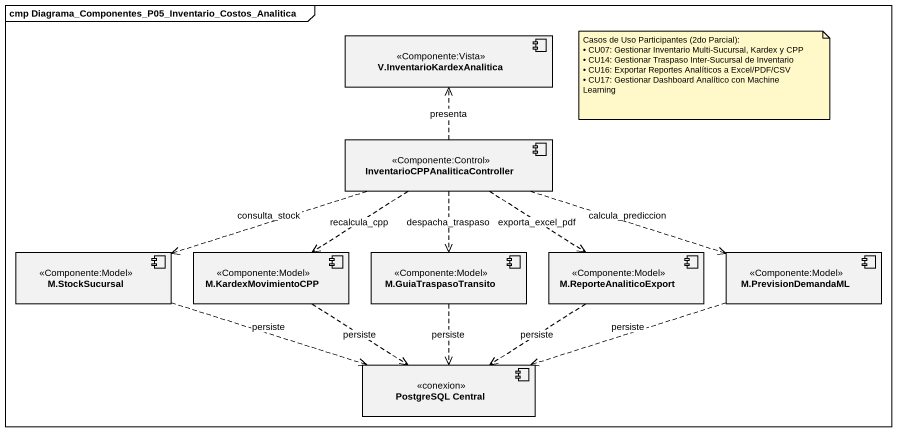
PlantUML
@startuml
mainframe cmp Diagrama_Componentes_P05_Inventario_Costos_Analitica
component "V.InventarioKardexAnalitica" as V_InventarioKardexAnalitica <<Componente:Vista>>
component "InventarioCPPAnaliticaController" as InventarioCPPAnaliticaContro <<Componente:Control>>
component "M.StockSucursal" as M_StockSucursal <<Componente:Model>>
component "M.KardexMovimientoCPP" as M_KardexMovimientoCPP <<Componente:Model>>
component "M.GuiaTraspasoTransito" as M_GuiaTraspasoTransito <<Componente:Model>>
component "M.ReporteAnaliticoExport" as M_ReporteAnaliticoExport <<Componente:Model>>
component "M.PrevisionDemandaML" as M_PrevisionDemandaML <<Componente:Model>>
component "PostgreSQL Central" as PostgreSQL_Central <<conexion>>
InventarioCPPAnaliticaContro .up.> V_InventarioKardexAnalitica : presenta
InventarioCPPAnaliticaContro .left.> M_StockSucursal : consulta_stock
InventarioCPPAnaliticaContro ..> M_KardexMovimientoCPP : recalcula_cpp
InventarioCPPAnaliticaContro ..> M_GuiaTraspasoTransito : despacha_traspaso
InventarioCPPAnaliticaContro ..> M_ReporteAnaliticoExport : exporta_excel_pdf
InventarioCPPAnaliticaContro .right.> M_PrevisionDemandaML : calcula_prediccion
M_StockSucursal .right.> PostgreSQL_Central : persiste
M_KardexMovimientoCPP ..> PostgreSQL_Central : persiste
M_GuiaTraspasoTransito ..> PostgreSQL_Central : persiste
M_ReporteAnaliticoExport ..> PostgreSQL_Central : persiste
M_PrevisionDemandaML .left.> PostgreSQL_Central : persiste
note as N1
  Casos de Uso Participantes (2do Parcial):
  • CU07: Gestionar Inventario Multi-Sucursal, Kardex y CPP
  • CU14: Gestionar Traspaso Inter-Sucursal de Inventario
  • CU16: Exportar Reportes Analíticos a Excel/PDF/CSV
  • CU17: Gestionar Dashboard Analítico con Machine Learning
end note
@enduml
